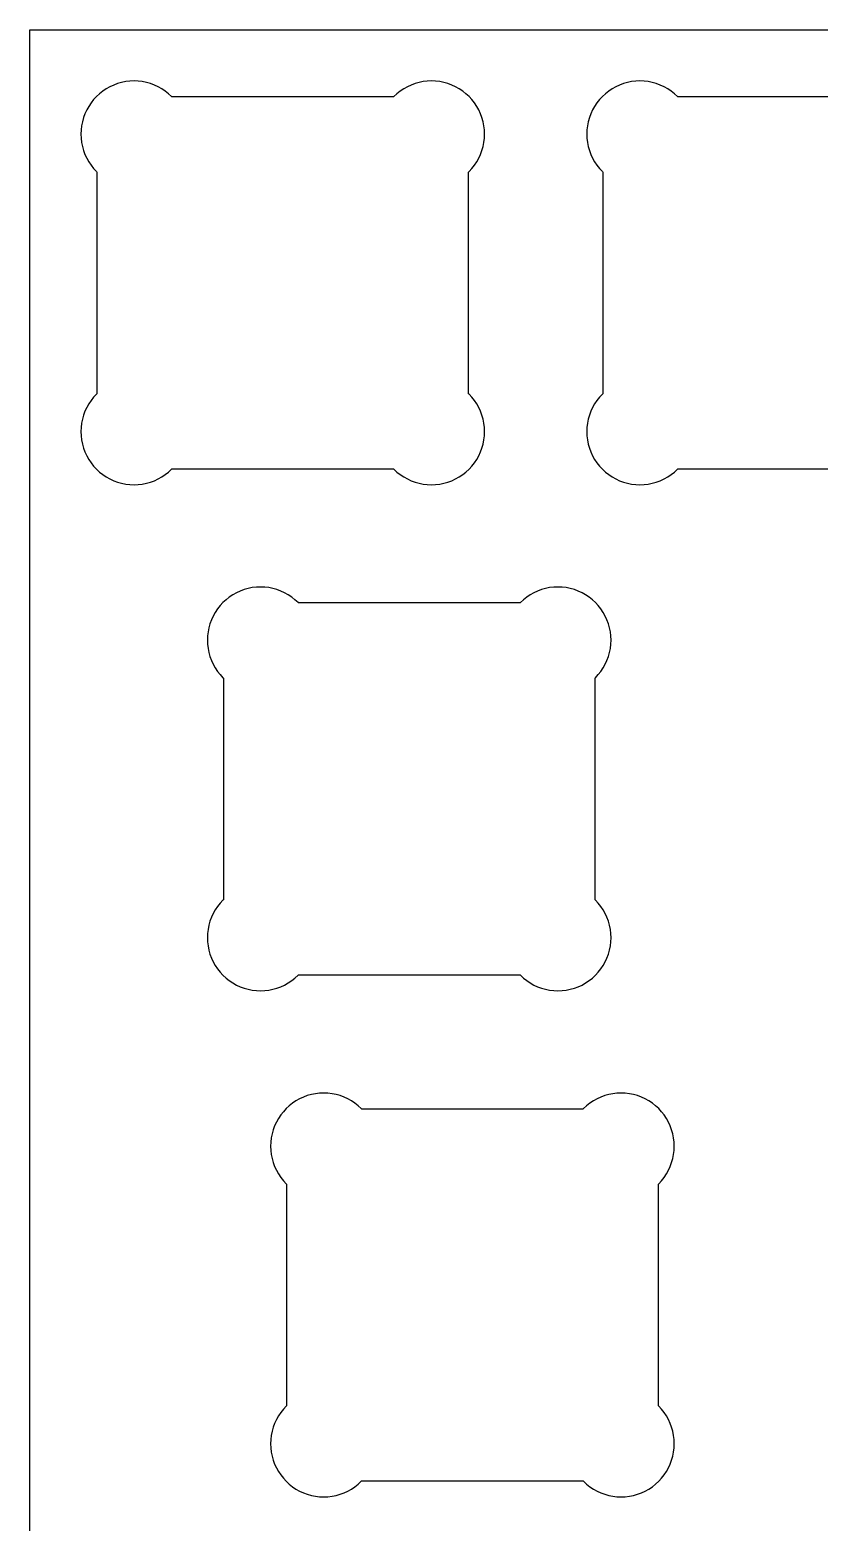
# Model space of a CAD drawing. Extents: x 0 to 286, y 0 to 95.
# Drawn here: x 0.1 to 29.8, y 39.2 to 95.3 of the extents above; entities that cross this region are included whole.
import ezdxf

# ---------------------------------------------------------------- set-up
doc = ezdxf.new("R2010")
doc.units = 0
doc.layers.get('0').update_dxf_attribs({"linetype": 'CONTINUOUS'})

msp = doc.modelspace()

# ---------------------------------------------------------------- linework, layer by layer
at = {"color": 0}
for p, q in [((0.09508, 95.3424), (285.845, 95.3424)), ((0.09508, 0.09233), (0.09508, 95.3424)), ((3.25355, 93.2656), (3.11023, 93.2007)), ((3.401, 93.3207), (3.25355, 93.2656)), ((3.55258, 93.3619), (3.401, 93.3207)), ((3.70692, 93.3937), (3.55258, 93.3619)), ((3.86263, 93.4117), (3.70692, 93.3937)), ((4.01973, 93.4173), (3.86263, 93.4117)), ((4.17544, 93.4117), (4.01973, 93.4173)), ((4.33116, 93.3937), (4.17544, 93.4117)), ((4.4855, 93.3619), (4.33116, 93.3937)), ((4.63709, 93.3207), (4.4855, 93.3619)), ((4.78455, 93.2656), (4.63709, 93.3207)), ((4.92647, 93.2007), (4.78455, 93.2656)), ((14.4543, 93.2656), (14.3123, 93.2007)), ((14.6003, 93.3207), (14.4543, 93.2656)), ((14.7533, 93.3619), (14.6003, 93.3207)), ((14.9062, 93.3937), (14.7533, 93.3619)), ((15.0633, 93.4117), (14.9062, 93.3937)), ((15.2204, 93.4173), (15.0633, 93.4117)), ((15.3761, 93.4117), (15.2204, 93.4173)), ((15.5319, 93.3937), (15.3761, 93.4117)), ((15.6862, 93.3619), (15.5319, 93.3937)), ((15.8378, 93.3207), (15.6862, 93.3619)), ((15.9852, 93.2656), (15.8378, 93.3207)), ((16.1272, 93.2007), (15.9852, 93.2656)), ((22.3036, 93.2656), (22.1616, 93.2007)), ((22.451, 93.3207), (22.3036, 93.2656)), ((22.6026, 93.3619), (22.451, 93.3207)), ((22.7569, 93.3937), (22.6026, 93.3619)), ((22.9126, 93.4117), (22.7569, 93.3937)), ((23.0697, 93.4173), (22.9126, 93.4117)), ((23.2254, 93.4117), (23.0697, 93.4173)), ((23.3812, 93.3937), (23.2254, 93.4117)), ((23.5355, 93.3619), (23.3812, 93.3937)), ((23.6871, 93.3207), (23.5355, 93.3619)), ((23.8345, 93.2656), (23.6871, 93.3207)), ((23.9765, 93.2007), (23.8345, 93.2656)), ((2.49838, 92.7171), (2.40054, 92.5932)), ((2.60449, 92.8328), (2.49838, 92.7171)), ((2.72025, 92.939), (2.60449, 92.8328)), ((2.84427, 93.037), (2.72025, 92.939)), ((2.97518, 93.1238), (2.84427, 93.037)), ((3.11023, 93.2007), (2.97518, 93.1238)), ((5.0643, 93.1238), (4.92647, 93.2007)), ((5.19522, 93.037), (5.0643, 93.1238)), ((5.31784, 92.939), (5.19522, 93.037)), ((5.43359, 92.8328), (5.31784, 92.939)), ((5.44738, 92.8176), (5.43359, 92.8328)), ((13.7914, 92.8176), (5.44738, 92.8176)), ((13.8052, 92.8328), (13.7914, 92.8176)), ((13.9209, 92.939), (13.8052, 92.8328)), ((14.0436, 93.037), (13.9209, 92.939)), ((14.1745, 93.1238), (14.0436, 93.037)), ((14.3123, 93.2007), (14.1745, 93.1238)), ((16.2636, 93.1238), (16.1272, 93.2007)), ((16.3945, 93.037), (16.2636, 93.1238)), ((16.5172, 92.939), (16.3945, 93.037)), ((16.6343, 92.8328), (16.5172, 92.939)), ((16.7404, 92.7171), (16.6343, 92.8328)), ((16.8383, 92.5932), (16.7404, 92.7171)), ((21.5484, 92.7171), (21.4505, 92.5932)), ((21.6545, 92.8328), (21.5484, 92.7171)), ((21.7702, 92.939), (21.6545, 92.8328)), ((21.8943, 93.037), (21.7702, 92.939)), ((22.0252, 93.1238), (21.8943, 93.037)), ((22.1616, 93.2007), (22.0252, 93.1238)), ((24.1143, 93.1238), (23.9765, 93.2007)), ((24.2452, 93.037), (24.1143, 93.1238)), ((24.3678, 92.939), (24.2452, 93.037)), ((24.4836, 92.8328), (24.3678, 92.939)), ((24.4974, 92.8176), (24.4836, 92.8328)), ((32.8414, 92.8176), (24.4974, 92.8176)), ((2.17179, 92.184), (2.11667, 92.0365)), ((2.23655, 92.3272), (2.17179, 92.184)), ((2.31372, 92.4623), (2.23655, 92.3272)), ((2.40054, 92.5932), (2.31372, 92.4623)), ((16.9251, 92.4623), (16.8383, 92.5932)), ((17.0022, 92.3272), (16.9251, 92.4623)), ((17.067, 92.184), (17.0022, 92.3272)), ((17.1221, 92.0365), (17.067, 92.184)), ((21.2218, 92.184), (21.1667, 92.0365)), ((21.2865, 92.3272), (21.2218, 92.184)), ((21.3637, 92.4623), (21.2865, 92.3272)), ((21.4505, 92.5932), (21.3637, 92.4623)), ((2.02572, 91.5748), (2.01883, 91.4178)), ((2.04363, 91.7303), (2.02572, 91.5748)), ((2.07532, 91.8849), (2.04363, 91.7303)), ((2.11667, 92.0365), (2.07532, 91.8849)), ((17.1635, 91.8849), (17.1221, 92.0365)), ((17.1952, 91.7303), (17.1635, 91.8849)), ((17.2131, 91.5748), (17.1952, 91.7303)), ((17.22, 91.4178), (17.2131, 91.5748)), ((21.0757, 91.5748), (21.0688, 91.4178)), ((21.0936, 91.7303), (21.0757, 91.5748)), ((21.1253, 91.8849), (21.0936, 91.7303)), ((21.1667, 92.0365), (21.1253, 91.8849)), ((2.01883, 91.4178), (2.02572, 91.2619)), ((2.02572, 91.2619), (2.04363, 91.1063)), ((2.04363, 91.1063), (2.07532, 90.9518)), ((17.1635, 90.9518), (17.1952, 91.1063)), ((17.1952, 91.1063), (17.2131, 91.2619)), ((17.2131, 91.2619), (17.22, 91.4178)), ((21.0688, 91.4178), (21.0757, 91.2619)), ((21.0757, 91.2619), (21.0936, 91.1063)), ((21.0936, 91.1063), (21.1253, 90.9518)), ((2.07532, 90.9518), (2.11667, 90.8004)), ((2.11667, 90.8004), (2.17179, 90.653)), ((2.17179, 90.653), (2.23655, 90.5108)), ((2.23655, 90.5108), (2.31372, 90.3732)), ((16.9251, 90.3732), (17.0022, 90.5108)), ((17.0022, 90.5108), (17.067, 90.653)), ((17.067, 90.653), (17.1221, 90.8004)), ((17.1221, 90.8004), (17.1635, 90.9518)), ((21.1253, 90.9518), (21.1667, 90.8004)), ((21.1667, 90.8004), (21.2218, 90.653)), ((21.2218, 90.653), (21.2865, 90.5108)), ((21.2865, 90.5108), (21.3637, 90.3732)), ((2.31372, 90.3732), (2.40054, 90.2423)), ((2.40054, 90.2423), (2.49838, 90.1196)), ((2.49838, 90.1196), (2.60449, 90.0038)), ((2.60449, 90.0038), (2.61965, 89.9901)), ((2.61965, 89.9901), (2.61965, 81.6462)), ((16.6192, 89.9901), (16.6343, 90.0038)), ((16.6192, 81.6462), (16.6192, 89.9901)), ((16.6343, 90.0038), (16.7404, 90.1196)), ((16.7404, 90.1196), (16.8383, 90.2423)), ((16.8383, 90.2423), (16.9251, 90.3732)), ((21.3637, 90.3732), (21.4505, 90.2423)), ((21.4505, 90.2423), (21.5484, 90.1196)), ((21.5484, 90.1196), (21.6545, 90.0038)), ((21.6545, 90.0038), (21.6697, 89.9901)), ((21.6697, 89.9901), (21.6697, 81.6462)), ((2.49838, 81.5164), (2.40054, 81.394)), ((2.60449, 81.6321), (2.49838, 81.5164)), ((2.61965, 81.6462), (2.60449, 81.6321)), ((16.6343, 81.6321), (16.6192, 81.6462)), ((16.7404, 81.5164), (16.6343, 81.6321)), ((16.8383, 81.394), (16.7404, 81.5164)), ((21.5484, 81.5164), (21.4505, 81.394)), ((21.6545, 81.6321), (21.5484, 81.5164)), ((21.6697, 81.6462), (21.6545, 81.6321)), ((2.17179, 80.9833), (2.11667, 80.8373)), ((2.23655, 81.1251), (2.17179, 80.9833)), ((2.31372, 81.2631), (2.23655, 81.1251)), ((2.40054, 81.394), (2.31372, 81.2631)), ((16.9251, 81.2631), (16.8383, 81.394)), ((17.0022, 81.1251), (16.9251, 81.2631)), ((17.067, 80.9833), (17.0022, 81.1251)), ((17.1221, 80.8373), (17.067, 80.9833)), ((21.2218, 80.9833), (21.1667, 80.8373)), ((21.2865, 81.1251), (21.2218, 80.9833)), ((21.3637, 81.2631), (21.2865, 81.1251)), ((21.4505, 81.394), (21.3637, 81.2631)), ((2.02572, 80.3741), (2.01883, 80.2171)), ((2.04363, 80.5311), (2.02572, 80.3741)), ((2.07532, 80.6842), (2.04363, 80.5311)), ((2.11667, 80.8373), (2.07532, 80.6842)), ((17.1635, 80.6842), (17.1221, 80.8373)), ((17.1952, 80.5311), (17.1635, 80.6842)), ((17.2131, 80.3741), (17.1952, 80.5311)), ((17.22, 80.2171), (17.2131, 80.3741)), ((21.0757, 80.3741), (21.0688, 80.2171)), ((21.0936, 80.5311), (21.0757, 80.3741)), ((21.1253, 80.6842), (21.0936, 80.5311)), ((21.1667, 80.8373), (21.1253, 80.6842)), ((2.01883, 80.2171), (2.02572, 80.0612)), ((2.02572, 80.0612), (2.04363, 79.9056)), ((2.04363, 79.9056), (2.07532, 79.7511)), ((17.1635, 79.7511), (17.1952, 79.9056)), ((17.1952, 79.9056), (17.2131, 80.0612)), ((17.2131, 80.0612), (17.22, 80.2171)), ((21.0688, 80.2171), (21.0757, 80.0612)), ((21.0757, 80.0612), (21.0936, 79.9056)), ((21.0936, 79.9056), (21.1253, 79.7511)), ((2.07532, 79.7511), (2.11667, 79.5997)), ((2.11667, 79.5997), (2.17179, 79.4523)), ((2.17179, 79.4523), (2.23655, 79.3101)), ((2.23655, 79.3101), (2.31372, 79.1739)), ((16.9251, 79.1739), (17.0022, 79.3101)), ((17.0022, 79.3101), (17.067, 79.4523)), ((17.067, 79.4523), (17.1221, 79.5997)), ((17.1221, 79.5997), (17.1635, 79.7511)), ((21.1253, 79.7511), (21.1667, 79.5997)), ((21.1667, 79.5997), (21.2218, 79.4523)), ((21.2218, 79.4523), (21.2865, 79.3101)), ((21.2865, 79.3101), (21.3637, 79.1739)), ((2.31372, 79.1739), (2.40054, 79.043)), ((2.40054, 79.043), (2.49838, 78.9203)), ((2.49838, 78.9203), (2.60449, 78.8031)), ((2.60449, 78.8031), (2.72025, 78.697)), ((2.72025, 78.697), (2.84427, 78.5992)), ((5.19522, 78.5992), (5.31784, 78.697)), ((5.31784, 78.697), (5.43359, 78.8031)), ((5.43359, 78.8031), (5.44738, 78.8183)), ((5.44738, 78.8183), (13.7914, 78.8183)), ((13.7914, 78.8183), (13.8052, 78.8031)), ((13.8052, 78.8031), (13.9209, 78.697)), ((13.9209, 78.697), (14.0436, 78.5992)), ((16.3945, 78.5992), (16.5172, 78.697)), ((16.5172, 78.697), (16.6343, 78.8031)), ((16.6343, 78.8031), (16.7404, 78.9203)), ((16.7404, 78.9203), (16.8383, 79.043)), ((16.8383, 79.043), (16.9251, 79.1739)), ((21.3637, 79.1739), (21.4505, 79.043)), ((21.4505, 79.043), (21.5484, 78.9203)), ((21.5484, 78.9203), (21.6545, 78.8031)), ((21.6545, 78.8031), (21.7702, 78.697)), ((21.7702, 78.697), (21.8943, 78.5992)), ((24.2452, 78.5992), (24.3678, 78.697)), ((24.3678, 78.697), (24.4836, 78.8031)), ((24.4836, 78.8031), (24.4974, 78.8183)), ((24.4974, 78.8183), (32.8414, 78.8183)), ((2.84427, 78.5992), (2.97518, 78.5125)), ((2.97518, 78.5125), (3.11023, 78.4352)), ((3.11023, 78.4352), (3.25355, 78.3703)), ((3.25355, 78.3703), (3.401, 78.3153)), ((3.401, 78.3153), (3.55258, 78.274)), ((3.55258, 78.274), (3.70692, 78.2422)), ((3.70692, 78.2422), (3.86263, 78.2242)), ((3.86263, 78.2242), (4.01973, 78.2175)), ((4.01973, 78.2175), (4.17544, 78.2242)), ((4.17544, 78.2242), (4.33116, 78.2422)), ((4.33116, 78.2422), (4.4855, 78.274)), ((4.4855, 78.274), (4.63709, 78.3153)), ((4.63709, 78.3153), (4.78455, 78.3703)), ((4.78455, 78.3703), (4.92647, 78.4352)), ((4.92647, 78.4352), (5.0643, 78.5125)), ((5.0643, 78.5125), (5.19522, 78.5992)), ((14.0436, 78.5992), (14.1745, 78.5125)), ((14.1745, 78.5125), (14.3123, 78.4352)), ((14.3123, 78.4352), (14.4543, 78.3703)), ((14.4543, 78.3703), (14.6003, 78.3153)), ((14.6003, 78.3153), (14.7533, 78.274)), ((14.7533, 78.274), (14.9062, 78.2422)), ((14.9062, 78.2422), (15.0633, 78.2242)), ((15.0633, 78.2242), (15.2204, 78.2175)), ((15.2204, 78.2175), (15.3761, 78.2242)), ((15.3761, 78.2242), (15.5319, 78.2422)), ((15.5319, 78.2422), (15.6862, 78.274)), ((15.6862, 78.274), (15.8378, 78.3153)), ((15.8378, 78.3153), (15.9852, 78.3703)), ((15.9852, 78.3703), (16.1272, 78.4352)), ((16.1272, 78.4352), (16.2636, 78.5125)), ((16.2636, 78.5125), (16.3945, 78.5992)), ((21.8943, 78.5992), (22.0252, 78.5125)), ((22.0252, 78.5125), (22.1616, 78.4352)), ((22.1616, 78.4352), (22.3036, 78.3703)), ((22.3036, 78.3703), (22.451, 78.3153)), ((22.451, 78.3153), (22.6026, 78.274)), ((22.6026, 78.274), (22.7569, 78.2422)), ((22.7569, 78.2422), (22.9126, 78.2242)), ((22.9126, 78.2242), (23.0697, 78.2175)), ((23.0697, 78.2175), (23.2254, 78.2242)), ((23.2254, 78.2242), (23.3812, 78.2422)), ((23.3812, 78.2422), (23.5355, 78.274)), ((23.5355, 78.274), (23.6871, 78.3153)), ((23.6871, 78.3153), (23.8345, 78.3703)), ((23.8345, 78.3703), (23.9765, 78.4352)), ((23.9765, 78.4352), (24.1143, 78.5125)), ((24.1143, 78.5125), (24.2452, 78.5992)), ((8.01744, 74.2156), (7.87411, 74.1507)), ((8.16349, 74.2707), (8.01744, 74.2156)), ((8.31508, 74.3119), (8.16349, 74.2707)), ((8.46942, 74.3437), (8.31508, 74.3119)), ((8.62513, 74.3617), (8.46942, 74.3437)), ((8.78223, 74.3673), (8.62513, 74.3617)), ((8.93932, 74.3617), (8.78223, 74.3673)), ((9.09507, 74.3437), (8.93932, 74.3617)), ((9.24941, 74.3119), (9.09507, 74.3437)), ((9.39959, 74.2707), (9.24941, 74.3119)), ((9.54705, 74.2156), (9.39959, 74.2707)), ((9.69038, 74.1507), (9.54705, 74.2156)), ((19.2168, 74.2156), (19.0734, 74.1507)), ((19.3642, 74.2707), (19.2168, 74.2156)), ((19.5144, 74.3119), (19.3642, 74.2707)), ((19.6687, 74.3437), (19.5144, 74.3119)), ((19.8245, 74.3617), (19.6687, 74.3437)), ((19.9815, 74.3673), (19.8245, 74.3617)), ((20.1386, 74.3617), (19.9815, 74.3673)), ((20.2944, 74.3437), (20.1386, 74.3617)), ((20.4487, 74.3119), (20.2944, 74.3437)), ((20.6003, 74.2707), (20.4487, 74.3119)), ((20.7464, 74.2156), (20.6003, 74.2707)), ((20.8897, 74.1507), (20.7464, 74.2156)), ((7.26087, 73.6671), (7.16442, 73.5432)), ((7.36836, 73.7828), (7.26087, 73.6671)), ((7.48273, 73.889), (7.36836, 73.7828)), ((7.60539, 73.987), (7.48273, 73.889)), ((7.73631, 74.0738), (7.60539, 73.987)), ((7.87411, 74.1507), (7.73631, 74.0738)), ((9.8268, 74.0738), (9.69038, 74.1507)), ((9.95772, 73.987), (9.8268, 74.0738)), ((10.0803, 73.889), (9.95772, 73.987)), ((10.1961, 73.7828), (10.0803, 73.889)), ((10.2099, 73.7676), (10.1961, 73.7828)), ((18.5539, 73.7676), (10.2099, 73.7676)), ((18.5677, 73.7828), (18.5539, 73.7676)), ((18.6821, 73.889), (18.5677, 73.7828)), ((18.8061, 73.987), (18.6821, 73.889)), ((18.937, 74.0738), (18.8061, 73.987)), ((19.0734, 74.1507), (18.937, 74.0738)), ((21.0261, 74.0738), (20.8897, 74.1507)), ((21.1584, 73.987), (21.0261, 74.0738)), ((21.281, 73.889), (21.1584, 73.987)), ((21.3954, 73.7828), (21.281, 73.889)), ((21.5029, 73.6671), (21.3954, 73.7828)), ((21.5994, 73.5432), (21.5029, 73.6671)), ((6.93431, 73.134), (6.87917, 72.9865)), ((7.00045, 73.2758), (6.93431, 73.134)), ((7.07623, 73.4124), (7.00045, 73.2758)), ((7.16442, 73.5432), (7.07623, 73.4124)), ((21.6862, 73.4124), (21.5994, 73.5432)), ((21.7634, 73.2758), (21.6862, 73.4124)), ((21.8295, 73.134), (21.7634, 73.2758)), ((21.8833, 72.9865), (21.8295, 73.134)), ((6.78822, 72.5248), (6.78134, 72.3678)), ((6.80614, 72.6803), (6.78822, 72.5248)), ((6.83645, 72.8349), (6.80614, 72.6803)), ((6.87917, 72.9865), (6.83645, 72.8349)), ((21.9274, 72.8349), (21.8833, 72.9865)), ((21.9563, 72.6803), (21.9274, 72.8349)), ((21.9756, 72.5248), (21.9563, 72.6803)), ((21.9811, 72.3678), (21.9756, 72.5248)), ((6.78134, 72.3678), (6.78822, 72.2119)), ((6.78822, 72.2119), (6.80614, 72.0563)), ((6.80614, 72.0563), (6.83645, 71.9018)), ((21.9274, 71.9018), (21.9563, 72.0563)), ((21.9563, 72.0563), (21.9756, 72.2119)), ((21.9756, 72.2119), (21.9811, 72.3678)), ((6.83645, 71.9018), (6.87917, 71.7504)), ((6.87917, 71.7504), (6.93431, 71.603)), ((6.93431, 71.603), (7.00045, 71.4608)), ((7.00045, 71.4608), (7.07623, 71.3232)), ((21.6862, 71.3232), (21.7634, 71.4608)), ((21.7634, 71.4608), (21.8295, 71.603)), ((21.8295, 71.603), (21.8833, 71.7504)), ((21.8833, 71.7504), (21.9274, 71.9018)), ((7.07623, 71.3232), (7.16442, 71.1923)), ((7.16442, 71.1923), (7.26087, 71.0696)), ((7.26087, 71.0696), (7.36836, 70.9538)), ((7.36836, 70.9538), (7.38216, 70.9401)), ((7.38216, 70.9401), (7.38216, 62.5962)), ((21.3817, 70.9401), (21.3954, 70.9538)), ((21.3817, 62.5962), (21.3817, 70.9401)), ((21.3954, 70.9538), (21.5029, 71.0696)), ((21.5029, 71.0696), (21.5994, 71.1923)), ((21.5994, 71.1923), (21.6862, 71.3232)), ((7.26087, 62.4664), (7.16442, 62.3439)), ((7.36836, 62.5821), (7.26087, 62.4664)), ((7.38216, 62.5962), (7.36836, 62.5821)), ((21.3954, 62.5821), (21.3817, 62.5962)), ((21.5029, 62.4664), (21.3954, 62.5821)), ((21.5994, 62.3439), (21.5029, 62.4664)), ((6.93431, 61.9333), (6.87917, 61.7873)), ((7.00045, 62.0751), (6.93431, 61.9333)), ((7.07623, 62.2131), (7.00045, 62.0751)), ((7.16442, 62.3439), (7.07623, 62.2131)), ((21.6862, 62.2131), (21.5994, 62.3439)), ((21.7634, 62.0751), (21.6862, 62.2131)), ((21.8295, 61.9333), (21.7634, 62.0751)), ((21.8833, 61.7873), (21.8295, 61.9333)), ((6.78822, 61.3241), (6.78134, 61.1671)), ((6.80614, 61.4811), (6.78822, 61.3241)), ((6.83645, 61.6342), (6.80614, 61.4811)), ((6.87917, 61.7873), (6.83645, 61.6342)), ((21.9274, 61.6342), (21.8833, 61.7873)), ((21.9563, 61.4811), (21.9274, 61.6342)), ((21.9756, 61.3241), (21.9563, 61.4811)), ((21.9811, 61.1671), (21.9756, 61.3241)), ((6.78134, 61.1671), (6.78822, 61.0112)), ((6.78822, 61.0112), (6.80614, 60.8556)), ((6.80614, 60.8556), (6.83645, 60.7011)), ((6.83645, 60.7011), (6.87917, 60.5497)), ((21.8833, 60.5497), (21.9274, 60.7011)), ((21.9274, 60.7011), (21.9563, 60.8556)), ((21.9563, 60.8556), (21.9756, 61.0112)), ((21.9756, 61.0112), (21.9811, 61.1671)), ((6.87917, 60.5497), (6.93431, 60.4023)), ((6.93431, 60.4023), (7.00045, 60.2601)), ((7.00045, 60.2601), (7.07623, 60.1239)), ((7.07623, 60.1239), (7.16442, 59.993)), ((21.5994, 59.993), (21.6862, 60.1239)), ((21.6862, 60.1239), (21.7634, 60.2601)), ((21.7634, 60.2601), (21.8295, 60.4023)), ((21.8295, 60.4023), (21.8833, 60.5497)), ((7.16442, 59.993), (7.26087, 59.8703)), ((7.26087, 59.8703), (7.36836, 59.7531)), ((7.36836, 59.7531), (7.48273, 59.647)), ((7.48273, 59.647), (7.60539, 59.5492)), ((7.60539, 59.5492), (7.73631, 59.4625)), ((9.8268, 59.4625), (9.95772, 59.5492)), ((9.95772, 59.5492), (10.0803, 59.647)), ((10.0803, 59.647), (10.1961, 59.7531)), ((10.1961, 59.7531), (10.2085, 59.7683)), ((10.2085, 59.7683), (18.5553, 59.7683)), ((18.5553, 59.7683), (18.5677, 59.7531)), ((18.5677, 59.7531), (18.6821, 59.647)), ((18.6821, 59.647), (18.8061, 59.5492)), ((18.8061, 59.5492), (18.937, 59.4625)), ((21.0261, 59.4625), (21.1584, 59.5492)), ((21.1584, 59.5492), (21.281, 59.647)), ((21.281, 59.647), (21.3954, 59.7531)), ((21.3954, 59.7531), (21.5029, 59.8703)), ((21.5029, 59.8703), (21.5994, 59.993)), ((7.73631, 59.4625), (7.87411, 59.3852)), ((7.87411, 59.3852), (8.01744, 59.3203)), ((8.01744, 59.3203), (8.16349, 59.2653)), ((8.16349, 59.2653), (8.31508, 59.224)), ((8.31508, 59.224), (8.46942, 59.1922)), ((8.46942, 59.1922), (8.62513, 59.1742)), ((8.62513, 59.1742), (8.78223, 59.1675)), ((8.78223, 59.1675), (8.93932, 59.1742)), ((8.93932, 59.1742), (9.09507, 59.1922)), ((9.09507, 59.1922), (9.24941, 59.224)), ((9.24941, 59.224), (9.39959, 59.2653)), ((9.39959, 59.2653), (9.54705, 59.3203)), ((9.54705, 59.3203), (9.69038, 59.3852)), ((9.69038, 59.3852), (9.8268, 59.4625)), ((18.937, 59.4625), (19.0734, 59.3852)), ((19.0734, 59.3852), (19.2168, 59.3203)), ((19.2168, 59.3203), (19.3642, 59.2653)), ((19.3642, 59.2653), (19.5144, 59.224)), ((19.5144, 59.224), (19.6687, 59.1922)), ((19.6687, 59.1922), (19.8245, 59.1742)), ((19.8245, 59.1742), (19.9815, 59.1675)), ((19.9815, 59.1675), (20.1386, 59.1742)), ((20.1386, 59.1742), (20.2944, 59.1922)), ((20.2944, 59.1922), (20.4487, 59.224)), ((20.4487, 59.224), (20.6003, 59.2653)), ((20.6003, 59.2653), (20.7464, 59.3203)), ((20.7464, 59.3203), (20.8897, 59.3852)), ((20.8897, 59.3852), (21.0261, 59.4625)), ((10.2554, 55.1007), (10.1176, 55.0238)), ((10.3973, 55.1656), (10.2554, 55.1007)), ((10.5447, 55.2207), (10.3973, 55.1656)), ((10.6963, 55.2619), (10.5447, 55.2207)), ((10.8493, 55.2937), (10.6963, 55.2619)), ((11.0064, 55.3117), (10.8493, 55.2937)), ((11.1621, 55.3173), (11.0064, 55.3117)), ((11.3192, 55.3117), (11.1621, 55.3173)), ((11.4763, 55.2937), (11.3192, 55.3117)), ((11.6292, 55.2619), (11.4763, 55.2937)), ((11.7808, 55.2207), (11.6292, 55.2619)), ((11.9283, 55.1656), (11.7808, 55.2207)), ((12.0702, 55.1007), (11.9283, 55.1656)), ((12.2081, 55.0238), (12.0702, 55.1007)), ((21.4547, 55.1007), (21.3183, 55.0238)), ((21.598, 55.1656), (21.4547, 55.1007)), ((21.7441, 55.2207), (21.598, 55.1656)), ((21.8956, 55.2619), (21.7441, 55.2207)), ((22.05, 55.2937), (21.8956, 55.2619)), ((22.2057, 55.3117), (22.05, 55.2937)), ((22.3628, 55.3173), (22.2057, 55.3117)), ((22.5199, 55.3117), (22.3628, 55.3173)), ((22.6756, 55.2937), (22.5199, 55.3117)), ((22.8299, 55.2619), (22.6756, 55.2937)), ((22.9802, 55.2207), (22.8299, 55.2619)), ((23.129, 55.1656), (22.9802, 55.2207)), ((23.2709, 55.1007), (23.129, 55.1656)), ((23.4074, 55.0238), (23.2709, 55.1007)), ((9.5443, 54.4932), (9.45748, 54.3624)), ((9.64212, 54.6171), (9.5443, 54.4932)), ((9.74824, 54.7328), (9.64212, 54.6171)), ((9.86398, 54.839), (9.74824, 54.7328)), ((9.98802, 54.937), (9.86398, 54.839)), ((10.1176, 55.0238), (9.98802, 54.937)), ((12.339, 54.937), (12.2081, 55.0238)), ((12.4616, 54.839), (12.339, 54.937)), ((12.5773, 54.7328), (12.4616, 54.839)), ((12.5911, 54.7176), (12.5773, 54.7328)), ((20.9352, 54.7176), (12.5911, 54.7176)), ((20.9489, 54.7328), (20.9352, 54.7176)), ((21.0633, 54.839), (20.9489, 54.7328)), ((21.1873, 54.937), (21.0633, 54.839)), ((21.3183, 55.0238), (21.1873, 54.937)), ((23.5383, 54.937), (23.4074, 55.0238)), ((23.6623, 54.839), (23.5383, 54.937)), ((23.7767, 54.7328), (23.6623, 54.839)), ((23.8842, 54.6171), (23.7767, 54.7328)), ((23.9806, 54.4932), (23.8842, 54.6171)), ((24.0688, 54.3624), (23.9806, 54.4932)), ((9.26042, 53.9365), (9.21907, 53.7849)), ((9.31414, 54.084), (9.26042, 53.9365)), ((9.38029, 54.2258), (9.31414, 54.084)), ((9.45748, 54.3624), (9.38029, 54.2258)), ((24.1446, 54.2258), (24.0688, 54.3624)), ((24.2108, 54.084), (24.1446, 54.2258)), ((24.2645, 53.9365), (24.2108, 54.084)), ((24.3072, 53.7849), (24.2645, 53.9365)), ((9.16809, 53.4748), (9.16259, 53.3178)), ((9.18739, 53.6303), (9.16809, 53.4748)), ((9.21907, 53.7849), (9.18739, 53.6303)), ((24.3389, 53.6303), (24.3072, 53.7849)), ((24.3568, 53.4748), (24.3389, 53.6303)), ((24.3623, 53.3178), (24.3568, 53.4748)), ((9.16259, 53.3178), (9.16809, 53.1619)), ((9.16809, 53.1619), (9.18739, 53.0063)), ((9.18739, 53.0063), (9.21907, 52.8518)), ((9.21907, 52.8518), (9.26042, 52.7004)), ((24.2645, 52.7004), (24.3072, 52.8518)), ((24.3072, 52.8518), (24.3389, 53.0063)), ((24.3389, 53.0063), (24.3568, 53.1619)), ((24.3568, 53.1619), (24.3623, 53.3178)), ((9.26042, 52.7004), (9.31414, 52.553)), ((9.31414, 52.553), (9.38029, 52.4108)), ((9.38029, 52.4108), (9.45748, 52.2732)), ((9.45748, 52.2732), (9.5443, 52.1423)), ((23.9806, 52.1423), (24.0688, 52.2732)), ((24.0688, 52.2732), (24.1446, 52.4108)), ((24.1446, 52.4108), (24.2108, 52.553)), ((24.2108, 52.553), (24.2645, 52.7004)), ((9.5443, 52.1423), (9.64212, 52.0196)), ((9.64212, 52.0196), (9.74824, 51.9038)), ((9.74824, 51.9038), (9.76341, 51.8901)), ((9.76341, 51.8901), (9.76341, 43.5462)), ((23.7629, 51.8901), (23.7767, 51.9038)), ((23.7629, 43.5462), (23.7629, 51.8901)), ((23.7767, 51.9038), (23.8842, 52.0196)), ((23.8842, 52.0196), (23.9806, 52.1423)), ((9.5443, 43.2939), (9.45748, 43.1631)), ((9.64212, 43.4164), (9.5443, 43.2939)), ((9.74824, 43.5321), (9.64212, 43.4164)), ((9.76341, 43.5462), (9.74824, 43.5321)), ((23.7767, 43.5321), (23.7629, 43.5462)), ((23.8842, 43.4164), (23.7767, 43.5321)), ((23.9806, 43.2939), (23.8842, 43.4164)), ((24.0688, 43.1631), (23.9806, 43.2939)), ((9.26042, 42.7373), (9.21907, 42.5842)), ((9.31414, 42.8833), (9.26042, 42.7373)), ((9.38029, 43.0251), (9.31414, 42.8833)), ((9.45748, 43.1631), (9.38029, 43.0251)), ((24.1446, 43.0251), (24.0688, 43.1631)), ((24.2108, 42.8833), (24.1446, 43.0251)), ((24.2645, 42.7373), (24.2108, 42.8833)), ((24.3072, 42.5842), (24.2645, 42.7373)), ((9.16809, 42.2741), (9.16259, 42.1171)), ((9.18739, 42.4311), (9.16809, 42.2741)), ((9.21907, 42.5842), (9.18739, 42.4311)), ((24.3389, 42.4311), (24.3072, 42.5842)), ((24.3568, 42.2741), (24.3389, 42.4311)), ((24.3623, 42.1171), (24.3568, 42.2741)), ((9.16259, 42.1171), (9.16809, 41.9612)), ((9.16809, 41.9612), (9.18739, 41.8056)), ((9.18739, 41.8056), (9.21907, 41.6511)), ((9.21907, 41.6511), (9.26042, 41.4997)), ((24.2645, 41.4997), (24.3072, 41.6511)), ((24.3072, 41.6511), (24.3389, 41.8056)), ((24.3389, 41.8056), (24.3568, 41.9612)), ((24.3568, 41.9612), (24.3623, 42.1171)), ((9.26042, 41.4997), (9.31414, 41.3523)), ((9.31414, 41.3523), (9.38029, 41.2101)), ((9.38029, 41.2101), (9.45748, 41.0739)), ((9.45748, 41.0739), (9.5443, 40.943)), ((23.9806, 40.943), (24.0688, 41.0739)), ((24.0688, 41.0739), (24.1446, 41.2101)), ((24.1446, 41.2101), (24.2108, 41.3523)), ((24.2108, 41.3523), (24.2645, 41.4997)), ((9.5443, 40.943), (9.64212, 40.8203)), ((9.64212, 40.8203), (9.74824, 40.7031)), ((9.74824, 40.7031), (9.86398, 40.597)), ((9.86398, 40.597), (9.98802, 40.4992)), ((9.98802, 40.4992), (10.1176, 40.4125)), ((12.2081, 40.4125), (12.339, 40.4992)), ((12.339, 40.4992), (12.4616, 40.597)), ((12.4616, 40.597), (12.5773, 40.7031)), ((12.5773, 40.7031), (12.5898, 40.7183)), ((12.5898, 40.7183), (20.9352, 40.7183)), ((20.9352, 40.7183), (20.9489, 40.7031)), ((20.9489, 40.7031), (21.0633, 40.597)), ((21.0633, 40.597), (21.1873, 40.4992)), ((21.1873, 40.4992), (21.3183, 40.4125)), ((23.4074, 40.4125), (23.5383, 40.4992)), ((23.5383, 40.4992), (23.6623, 40.597)), ((23.6623, 40.597), (23.7767, 40.7031)), ((23.7767, 40.7031), (23.8842, 40.8203)), ((23.8842, 40.8203), (23.9806, 40.943)), ((10.1176, 40.4125), (10.2554, 40.3352)), ((10.2554, 40.3352), (10.3973, 40.2703)), ((10.3973, 40.2703), (10.5447, 40.2153)), ((10.5447, 40.2153), (10.6963, 40.174)), ((10.6963, 40.174), (10.8493, 40.1422)), ((10.8493, 40.1422), (11.0064, 40.1242)), ((11.0064, 40.1242), (11.1621, 40.1175)), ((11.1621, 40.1175), (11.3192, 40.1242)), ((11.3192, 40.1242), (11.4763, 40.1422)), ((11.4763, 40.1422), (11.6292, 40.174)), ((11.6292, 40.174), (11.7808, 40.2153)), ((11.7808, 40.2153), (11.9283, 40.2703)), ((11.9283, 40.2703), (12.0702, 40.3352)), ((12.0702, 40.3352), (12.2081, 40.4125)), ((21.3183, 40.4125), (21.4547, 40.3352)), ((21.4547, 40.3352), (21.598, 40.2703)), ((21.598, 40.2703), (21.7441, 40.2153)), ((21.7441, 40.2153), (21.8956, 40.174)), ((21.8956, 40.174), (22.05, 40.1422)), ((22.05, 40.1422), (22.2057, 40.1242)), ((22.2057, 40.1242), (22.3628, 40.1175)), ((22.3628, 40.1175), (22.5199, 40.1242)), ((22.5199, 40.1242), (22.6756, 40.1422)), ((22.6756, 40.1422), (22.8299, 40.174)), ((22.8299, 40.174), (22.9802, 40.2153)), ((22.9802, 40.2153), (23.129, 40.2703)), ((23.129, 40.2703), (23.2709, 40.3352)), ((23.2709, 40.3352), (23.4074, 40.4125))]:
    msp.add_line(p, q, dxfattribs=at)

doc.saveas('drawing.dxf')
